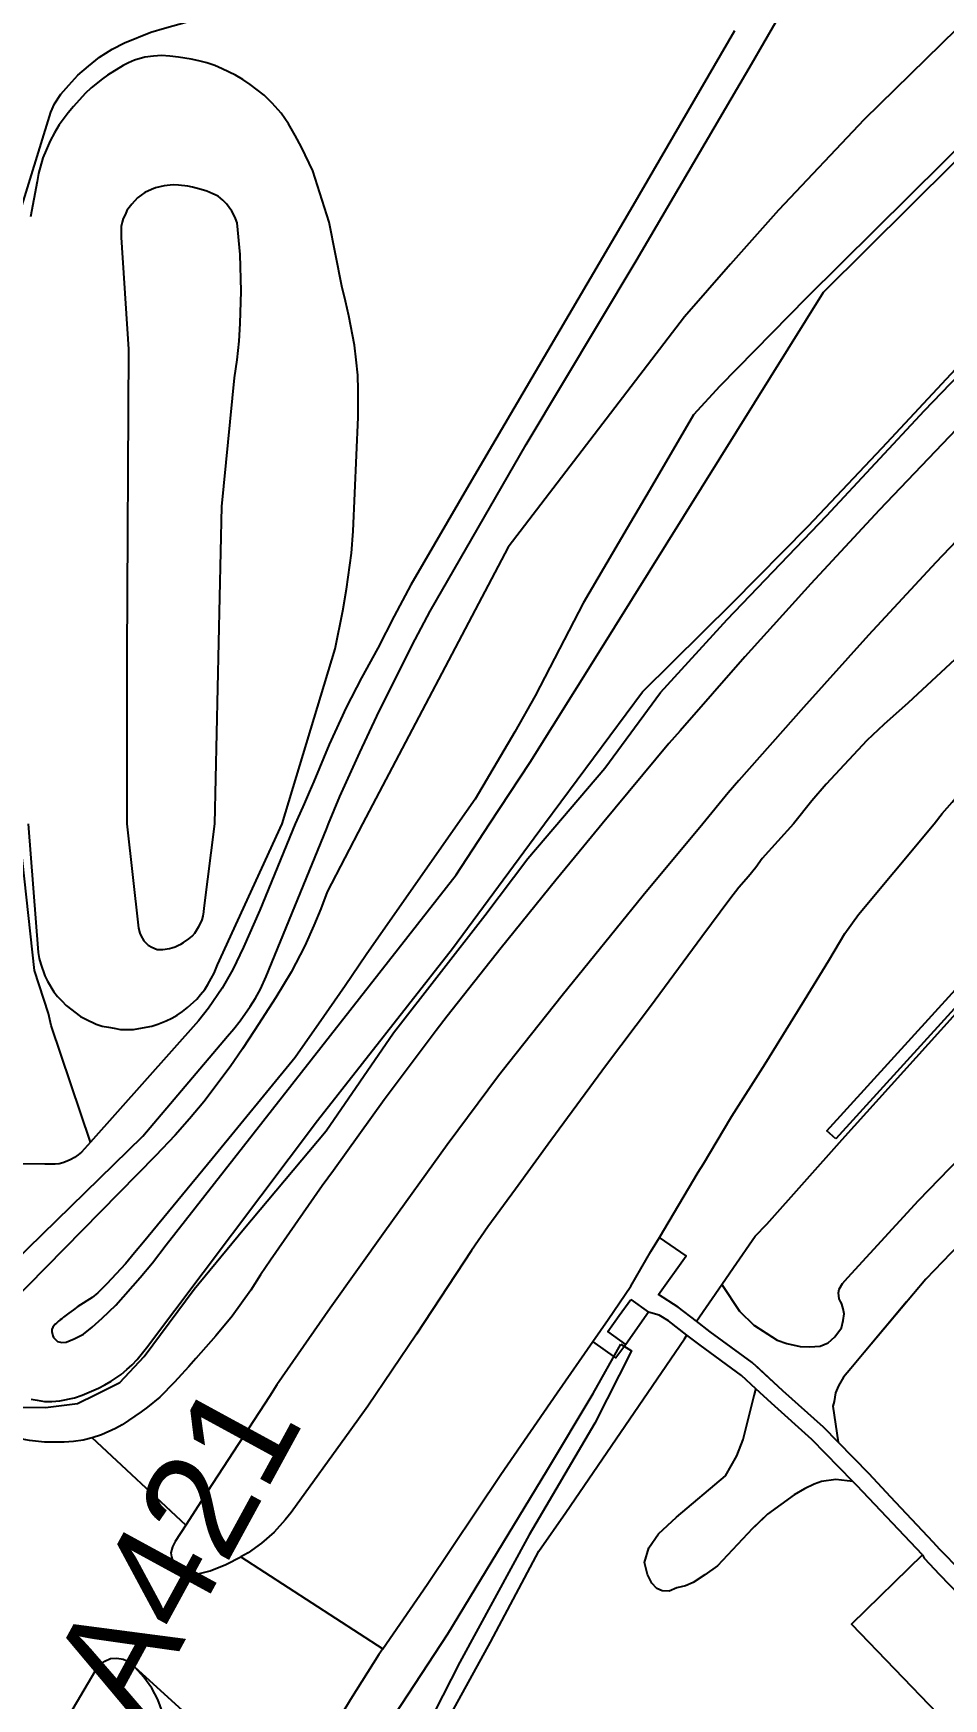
# Model space of a CAD drawing. Header units: millimetres. Extents: x 111502 to 977541, y 8702 to 1044108.
# Drawn here: x 486351.3 to 486437.3, y 236417.4 to 236574.7 of the extents above; entities that cross this region are included whole.
import ezdxf

# ---------------------------------------------------------------- set-up
doc = ezdxf.new("R2010")
doc.units = ezdxf.units.MM
doc.header["$LTSCALE"] = 0.25
doc.linetypes.add('DASHED2', pattern=[9.525, 6.35, -3.175])
doc.layers.add('E HVSS As Laid HV', color=10, linetype='Continuous')
doc.layers.add('X HVSS Site Background', color=8, linetype='Continuous')
doc.styles.add('Arial', font='arial.ttf')

# ---------------------------------------------------------------- blocks, each defined once
blk = doc.blocks.new('OS MAP 060722')
at = {"layer": 'X HVSS Site Background'}
for points in [[(-2472.02, -2678.32), (-2448.93, -2655.81), (-2440.93, -2646.36), (-2440.33, -2645.66), (-2439.73, -2644.91), (-2438.78, -2643.56), (-2438.28, -2642.76), (-2437.83, -2641.91), (-2437.28, -2640.71), (-2431.58, -2626.81), (-2431.38, -2626.31), (-2430.33, -2623.71), (-2428.43, -2619.56), (-2426.83, -2616.11), (-2423.48, -2609.41), (-2421.78, -2606.21), (-2412.73, -2590.46), (-2402.33, -2573.11), (-2391.43, -2554.51), (-2387.93, -2548.46)], [(-2357.53, -2536.96), (-2380.78, -2559.76), (-2388.88, -2568.31), (-2393.43, -2573.41), (-2397.78, -2578.41), (-2414.43, -2600.16), (-2428.18, -2626.31), (-2431.53, -2632.71), (-2432.13, -2634.31), (-2432.78, -2635.91), (-2433.63, -2637.81), (-2434.93, -2640.31), (-2436.38, -2642.71), (-2438.38, -2645.81), (-2439.53, -2647.56), (-2440.68, -2649.26), (-2443.18, -2652.56), (-2444.53, -2654.16), (-2445.88, -2655.71), (-2447.73, -2657.66), (-2461.53, -2671.71)], [(-2459.48, -2680.66), (-2458.93, -2680.76), (-2458.23, -2680.86), (-2457.53, -2680.86), (-2456.78, -2680.81), (-2455.38, -2680.51), (-2454.68, -2680.26), (-2453.78, -2679.91), (-2453.13, -2679.61), (-2452.53, -2679.31), (-2451.93, -2678.96), (-2450.98, -2678.31), (-2450.43, -2677.86), (-2449.93, -2677.41), (-2449.48, -2676.91), (-2448.58, -2675.81), (-2432.43, -2654.31), (-2419.68, -2638.06), (-2410.98, -2626.31), (-2401.73, -2613.81), (-2393.23, -2605.41), (-2386.08, -2598.16), (-2379.08, -2590.76), (-2372.13, -2583.31)], [(-2360.38, -2551.01), (-2386.23, -2576.61), (-2394.43, -2584.96), (-2396.93, -2587.66), (-2400.78, -2594.31), (-2403.18, -2598.36), (-2407.33, -2605.46), (-2409.58, -2609.76), (-2411.88, -2614.21), (-2413.78, -2617.61), (-2417.53, -2623.96), (-2419.18, -2626.31), (-2427.83, -2638.66), (-2429.83, -2641.61), (-2431.83, -2644.51), (-2434.53, -2648.36), (-2442.38, -2657.96), (-2448.88, -2665.81), (-2449.73, -2666.81), (-2450.58, -2667.86), (-2452.33, -2669.76), (-2453.18, -2670.61), (-2453.73, -2671.06), (-2455.08, -2671.91), (-2455.48, -2672.21), (-2455.93, -2672.51), (-2456.43, -2672.91), (-2456.58, -2673.06), (-2456.73, -2673.16), (-2456.93, -2673.31), (-2457.08, -2673.46), (-2457.23, -2673.56), (-2457.43, -2673.86), (-2457.53, -2674.06), (-2457.53, -2674.26), (-2457.43, -2674.66), (-2457.38, -2674.81), (-2456.98, -2675.21), (-2456.58, -2675.31), (-2456.18, -2675.26), (-2455.43, -2674.96), (-2454.53, -2674.51), (-2453.73, -2673.86), (-2452.78, -2673.01), (-2451.48, -2671.76), (-2449.18, -2669.16), (-2448.03, -2667.76), (-2446.73, -2666.06), (-2419.33, -2631.11), (-2416.18, -2626.31), (-2412.33, -2620.46), (-2406.03, -2610.36), (-2384.63, -2576.06), (-2347.68, -2539.36)], [(-2472.02, -2678.32), (-2469.45, -2680.07), (-2467.72, -2680.68), (-2464.35, -2681.35), (-2461.1, -2681.42), (-2458.14, -2681.43), (-2455.09, -2681.05), (-2453.36, -2680.21), (-2451.12, -2679.07), (-2448.8, -2676.63), (-2444.1, -2670.27), (-2439.49, -2664.69), (-2431.62, -2655.3), (-2425.24, -2646.03), (-2416.62, -2634.94), (-2412.58, -2629.56), (-2405.29, -2621.05), (-2400.02, -2613.89), (-2393.73, -2606.98), (-2384.34, -2597.21), (-2375.08, -2587.25), (-2363.56, -2575.28), (-2350.15, -2562.42), (-2337.79, -2551.15)], [(-2372.08, -2589.01), (-2379.38, -2596.66), (-2385.83, -2603.61), (-2392.08, -2610.51), (-2398.18, -2617.51), (-2399.23, -2618.71), (-2405.53, -2626.31), (-2407.28, -2628.41), (-2409.93, -2631.61), (-2415.08, -2638.01), (-2420.18, -2644.46), (-2421.23, -2645.81), (-2426.13, -2652.36), (-2430.93, -2659.06), (-2431.98, -2660.51), (-2436.88, -2667.51), (-2437.83, -2668.91), (-2438.73, -2670.36), (-2440.48, -2672.81), (-2442.03, -2674.66), (-2443.93, -2676.81), (-2444.58, -2677.56), (-2445.28, -2678.31), (-2445.93, -2679.06), (-2447.33, -2680.46), (-2448.48, -2681.41), (-2449.08, -2681.86), (-2450.88, -2683.06), (-2451.53, -2683.41), (-2452.83, -2684.01), (-2453.73, -2684.31)], [(-2366.78, -2594.01), (-2374.03, -2601.61), (-2380.38, -2608.46), (-2386.53, -2615.31), (-2392.63, -2622.21), (-2393.63, -2623.36), (-2396.03, -2626.31), (-2401.68, -2633.06), (-2409.33, -2642.51), (-2414.38, -2648.91), (-2415.33, -2650.11), (-2420.18, -2656.61), (-2426.08, -2664.81), (-2431.23, -2672.06), (-2436.28, -2679.31), (-2436.98, -2680.41), (-2442.83, -2689.36), (-2444.88, -2692.56)], [(-2366.48, -2605.41), (-2376.63, -2614.86), (-2378.93, -2616.91), (-2380.53, -2618.41), (-2384.38, -2622.56), (-2385.73, -2624.11), (-2387.48, -2626.31), (-2390.43, -2629.56), (-2391.03, -2630.41), (-2391.73, -2631.26), (-2392.63, -2632.31), (-2393.48, -2633.41), (-2396.13, -2636.96), (-2400.98, -2643.56), (-2405.13, -2649.06), (-2410.38, -2656.21), (-2413.73, -2660.81), (-2416.33, -2664.36), (-2417.88, -2666.61), (-2423.08, -2674.51), (-2427.68, -2681.31), (-2429.28, -2683.56), (-2434.93, -2691.36), (-2435.48, -2692.06), (-2436.53, -2693.21), (-2437.73, -2694.26), (-2438.98, -2695.16), (-2439.68, -2695.56)], [(-2400.13, -2665.37), (-2396.48, -2659.21), (-2395.98, -2658.41), (-2393.38, -2654.06), (-2393.28, -2653.91), (-2390.13, -2648.96), (-2386.43, -2642.96), (-2384.13, -2639.21), (-2382.63, -2636.66), (-2381.33, -2634.86), (-2377.98, -2630.86), (-2374.18, -2626.31), (-2373.43, -2625.31), (-2372.48, -2624.26), (-2371.58, -2623.16), (-2368.13, -2619.06), (-2352.08, -2601.06), (-2343.53, -2591.81), (-2339.68, -2587.76), (-2326.88, -2574.71), (-2319.28, -2566.91), (-2310.58, -2558.51), (-2297.58, -2547.11)], [(-2394.23, -2669.82), (-2393.13, -2668.21), (-2391.08, -2665.26), (-2389.98, -2664.11), (-2382.88, -2656.11), (-2363.93, -2635.16), (-2360.08, -2630.96), (-2354.68, -2626.31), (-2350.98, -2622.71), (-2338.18, -2610.31), (-2328.28, -2600.61), (-2320.73, -2592.96), (-2310.58, -2582.51), (-2298.38, -2570.46), (-2296.53, -2568.66), (-2284.78, -2556.21), (-2274.73, -2545.01)], [(-2383.48, -2656.06), (-2384.33, -2655.31), (-2362.23, -2631.06), (-2357.23, -2626.31), (-2344.63, -2613.91), (-2327.33, -2596.31), (-2310.58, -2578.76), (-2301.18, -2567.91), (-2288.13, -2554.36), (-2276.18, -2541.61), (-2265.78, -2530.11), (-2259.08, -2523.16), (-2258.68, -2522.91), (-2258.28, -2522.61), (-2257.93, -2522.31), (-2257.58, -2521.96), (-2257.28, -2521.56), (-2256.78, -2520.81), (-2256.38, -2519.91), (-2256.13, -2519.11), (-2256.03, -2517.91), (-2254.78, -2518.06)], [(-2254.78, -2518.06), (-2254.58, -2520.16), (-2254.58, -2520.86), (-2254.68, -2521.21), (-2254.78, -2521.61), (-2254.93, -2521.91), (-2255.08, -2522.26), (-2255.28, -2522.51), (-2255.48, -2522.81), (-2255.78, -2523.06), (-2263.63, -2531.81), (-2274.83, -2544.21), (-2287.63, -2558.61), (-2301.23, -2572.41), (-2310.58, -2581.46), (-2327.23, -2598.96), (-2344.48, -2615.81), (-2355.28, -2626.31), (-2360.78, -2631.11), (-2383.48, -2656.06)], [(-2393.03, -2551.36), (-2402.63, -2567.91), (-2417.93, -2593.91), (-2423.63, -2603.71), (-2425.18, -2606.66), (-2426.73, -2609.71), (-2428.28, -2612.51), (-2429.73, -2615.31), (-2431.33, -2618.81), (-2432.78, -2622.31), (-2433.23, -2623.31), (-2433.68, -2624.41), (-2434.38, -2625.96), (-2434.53, -2626.31), (-2437.88, -2634.46), (-2439.43, -2637.96), (-2440.43, -2640.06), (-2441.43, -2641.81), (-2442.73, -2643.71), (-2443.68, -2644.91), (-2453.88, -2656.36)], [(-2453.88, -2656.36), (-2457.58, -2645.36), (-2457.83, -2644.21), (-2459.18, -2640.16), (-2460.68, -2626.31), (-2461.48, -2580.06), (-2460.73, -2569.16), (-2457.63, -2559.06), (-2457.28, -2558.26), (-2456.68, -2557.36), (-2455.93, -2556.51), (-2455.08, -2555.56), (-2454.08, -2554.71), (-2453.03, -2553.86), (-2451.83, -2553.11), (-2450.68, -2552.51), (-2448.18, -2551.51), (-2446.88, -2551.11), (-2441.83, -2549.71)], [(-2435.78, -2626.31), (-2430.78, -2609.76), (-2430.03, -2606.16), (-2429.68, -2604.11), (-2429.23, -2600.71), (-2429.08, -2598.66), (-2428.58, -2587.86), (-2428.58, -2585.31), (-2428.63, -2583.91), (-2428.78, -2582.46), (-2428.93, -2581.06), (-2429.48, -2578.31), (-2429.78, -2576.91), (-2430.13, -2575.51), (-2431.33, -2569.46), (-2432.88, -2564.61), (-2433.93, -2562.36), (-2434.53, -2561.26), (-2435.18, -2560.16), (-2435.88, -2559.16), (-2436.73, -2558.21), (-2437.48, -2557.46), (-2438.78, -2556.46), (-2439.48, -2555.96), (-2440.18, -2555.56), (-2441.43, -2554.96), (-2442.13, -2554.66), (-2442.88, -2554.41), (-2443.63, -2554.21), (-2444.38, -2554.06), (-2445.58, -2553.86), (-2446.38, -2553.76), (-2447.18, -2553.71), (-2447.93, -2553.76), (-2448.73, -2553.86), (-2449.73, -2554.16), (-2450.28, -2554.41), (-2450.78, -2554.66), (-2452.28, -2555.56), (-2452.73, -2555.91), (-2453.83, -2556.76), (-2454.38, -2557.31), (-2455.48, -2558.51), (-2455.98, -2559.11), (-2456.83, -2560.26), (-2457.28, -2561.01), (-2457.68, -2561.76), (-2458.08, -2562.66), (-2458.38, -2563.36), (-2458.78, -2564.86), (-2458.93, -2565.61), (-2459.53, -2568.96)], [(-2459.78, -2626.31), (-2458.83, -2638.46), (-2458.73, -2639.01), (-2458.58, -2639.56), (-2458.18, -2640.66), (-2457.93, -2641.16), (-2457.33, -2642.16), (-2456.98, -2642.61), (-2456.58, -2643.01), (-2456.18, -2643.46), (-2454.83, -2644.51), (-2454.33, -2644.76), (-2453.33, -2645.21), (-2452.78, -2645.41), (-2452.18, -2645.51), (-2451.63, -2645.61), (-2451.03, -2645.71), (-2449.83, -2645.71), (-2448.63, -2645.51), (-2448.08, -2645.41), (-2447.53, -2645.21), (-2446.73, -2644.91), (-2446.18, -2644.66), (-2445.68, -2644.36), (-2445.18, -2644.01), (-2444.73, -2643.66), (-2443.83, -2642.86), (-2443.48, -2642.41), (-2443.08, -2641.96), (-2442.78, -2641.46), (-2442.48, -2640.91), (-2442.18, -2640.41), (-2441.88, -2639.61), (-2435.78, -2626.31)], [(-2442.14, -2626.31), (-2441.48, -2596.31), (-2440.28, -2584.16), (-2440.03, -2582.46), (-2439.83, -2580.71), (-2439.73, -2579.01), (-2439.63, -2575.96), (-2439.73, -2572.51), (-2440.03, -2569.51), (-2440.18, -2569.11), (-2440.33, -2568.76), (-2440.53, -2568.41), (-2441.03, -2567.71), (-2441.38, -2567.36), (-2441.83, -2567.01), (-2442.33, -2566.76), (-2442.88, -2566.51), (-2443.43, -2566.36), (-2444.23, -2566.16), (-2444.68, -2566.06), (-2445.58, -2565.96), (-2446.08, -2565.91), (-2446.93, -2566.01), (-2447.73, -2566.21), (-2448.13, -2566.36), (-2448.73, -2566.66), (-2449.43, -2567.16), (-2449.98, -2567.76), (-2450.23, -2568.06), (-2450.43, -2568.36), (-2450.58, -2568.71), (-2450.78, -2569.11), (-2450.88, -2569.46), (-2450.98, -2569.86), (-2450.98, -2570.91), (-2450.28, -2581.46), (-2450.43, -2610.31), (-2450.46, -2626.31), (-2449.33, -2636.16), (-2449.23, -2636.61), (-2449.13, -2636.86), (-2448.83, -2637.36), (-2448.43, -2637.76), (-2448.08, -2637.96), (-2447.58, -2638.16), (-2447.03, -2638.16), (-2446.43, -2638.06), (-2446.18, -2638.01), (-2445.88, -2637.91), (-2445.58, -2637.76), (-2445.33, -2637.66), (-2445.08, -2637.51), (-2444.58, -2637.16), (-2444.28, -2636.91), (-2444.03, -2636.61), (-2443.63, -2636.01), (-2443.48, -2635.71), (-2443.33, -2635.36), (-2443.23, -2635.01), (-2443.18, -2634.61), (-2443.13, -2634.26), (-2442.14, -2626.31)], [(-2394.23, -2669.82), (-2392.57, -2672.34), (-2391.2, -2673.65), (-2389, -2675.09), (-2388.1, -2675.39), (-2386.84, -2675.69), (-2385.97, -2675.71), (-2384.94, -2675.65), (-2384.18, -2675.33), (-2383.56, -2674.75), (-2382.93, -2673.91), (-2382.77, -2673.22), (-2382.69, -2672.58), (-2382.79, -2672.13), (-2382.91, -2671.66), (-2383.15, -2671.16), (-2383.22, -2670.62), (-2383.15, -2670.27), (-2382.85, -2669.73), (-2382.34, -2669.16), (-2375.65, -2661.88), (-2365.84, -2651.73)], [(-2361.58, -2655.4), (-2374.98, -2669.3), (-2380.79, -2676.25), (-2382.06, -2677.76), (-2382.73, -2678.58), (-2383.23, -2679.39), (-2383.5, -2680.04), (-2383.64, -2680.87), (-2383.76, -2681.32), (-2383.25, -2684.71)], [(-2453.88, -2656.36), (-2454.73, -2657.31), (-2455.03, -2657.56), (-2455.38, -2657.81), (-2455.73, -2658.01), (-2456.08, -2658.16), (-2456.48, -2658.31), (-2456.83, -2658.41), (-2457.23, -2658.46), (-2458.18, -2658.46), (-2500.03, -2658.26)], [(-2406.42, -2675.2), (-2404.98, -2673.11), (-2402.83, -2669.96), (-2400.93, -2666.71), (-2400.13, -2665.37)], [(-2396.62, -2673.29), (-2398.36, -2671.95), (-2400.22, -2670.76), (-2397.6, -2667.1), (-2400.13, -2665.37)], [(-2396.62, -2673.29), (-2394.23, -2669.82)], [(-2403.93, -2672.74), (-2402.85, -2671.22)], [(-2402.85, -2671.22), (-2401.15, -2672.43)], [(-2391.16, -2673.68), (-2389, -2675.09), (-2388.1, -2675.39), (-2386.84, -2675.69), (-2385.97, -2675.71), (-2384.94, -2675.65), (-2384.18, -2675.33), (-2383.56, -2674.75), (-2382.93, -2673.91), (-2382.77, -2673.22), (-2382.69, -2672.58), (-2382.79, -2672.13), (-2382.91, -2671.66), (-2383.01, -2671.45)], [(-2376.78, -2671.45), (-2380.79, -2676.25), (-2382.06, -2677.76), (-2382.73, -2678.58), (-2383.23, -2679.39), (-2383.5, -2680.04), (-2383.64, -2680.87), (-2383.76, -2681.32), (-2383.25, -2684.71)], [(-2403.31, -2675.48), (-2405.02, -2674.27), (-2403.93, -2672.74)], [(-2401.15, -2672.43), (-2403.31, -2675.48)], [(-2397.53, -2674.6), (-2399.29, -2673.26), (-2400.16, -2672.7), (-2401.15, -2672.43)], [(-2436.73, -2741.61), (-2431.93, -2732.66), (-2426.23, -2722.26), (-2421.13, -2712.76), (-2416.08, -2703.61), (-2411.53, -2695.01), (-2408.98, -2691.36), (-2397.78, -2674.96), (-2397.53, -2674.6)], [(-2391.02, -2679.67), (-2392.37, -2678.42), (-2396.3, -2675.56), (-2397.53, -2674.6)], [(-2383.25, -2684.71), (-2384.63, -2683.3), (-2388.46, -2679.85), (-2391.36, -2677.18), (-2395.34, -2674.28), (-2396.62, -2673.29)], [(-2403.77, -2675.45), (-2402.77, -2676.09), (-2406.23, -2682.91), (-2412.43, -2693.46), (-2418.98, -2705.51), (-2425.43, -2718.16), (-2429.78, -2728.06), (-2433.78, -2735.46), (-2434.28, -2736.26), (-2434.58, -2736.61), (-2435.13, -2737.16), (-2435.48, -2737.46), (-2436.28, -2737.96), (-2436.68, -2738.16), (-2437.53, -2738.46), (-2437.98, -2738.56), (-2438.88, -2738.66), (-2439.38, -2738.66), (-2439.73, -2738.51), (-2441.83, -2737.06), (-2440.58, -2734.76)], [(-2440.58, -2734.76), (-2439.38, -2733.76), (-2437.13, -2729.01), (-2434.18, -2723.91), (-2431.63, -2719.86), (-2428.73, -2715.61), (-2427.63, -2714.26), (-2420.13, -2702.81), (-2410.78, -2687.41), (-2406.38, -2680.11), (-2403.77, -2675.45)], [(-2426.26, -2704.23), (-2422.08, -2698.16), (-2415.13, -2687.76), (-2409.78, -2680.06), (-2406.42, -2675.2)], [(-2403.31, -2675.48), (-2404.25, -2676.75), (-2406.42, -2675.2)], [(-2383.25, -2684.71), (-2384.63, -2683.3), (-2388.46, -2679.85), (-2391.16, -2677.37)], [(-2453.73, -2684.31), (-2454.58, -2684.51), (-2455.48, -2684.66), (-2456.38, -2684.71), (-2458.23, -2684.71), (-2459.63, -2684.56), (-2461.03, -2684.31), (-2462.43, -2683.96), (-2464.28, -2683.41), (-2466.98, -2682.51), (-2469.18, -2681.56), (-2473.08, -2679.36)], [(-2381.86, -2688.43), (-2383.47, -2688.24), (-2384.82, -2688.42), (-2385.52, -2688.69), (-2386.44, -2689.13), (-2387.42, -2689.7), (-2389.92, -2691.53), (-2391.33, -2692.86), (-2394.64, -2696.39), (-2395.83, -2697.24), (-2396.95, -2697.97), (-2397.67, -2698.28), (-2398.5, -2698.47), (-2399.21, -2698.78), (-2399.88, -2698.77), (-2400.37, -2698.53), (-2400.85, -2698.04), (-2401.26, -2697.2), (-2401.53, -2696.09), (-2401.13, -2694.69), (-2400.22, -2693.36), (-2398.52, -2691.8), (-2393.88, -2687.89), (-2392.83, -2686.01), (-2392.21, -2684.46), (-2391.02, -2679.67)], [(-2391.02, -2679.67), (-2391.16, -2679.54)], [(-2391.16, -2680.23), (-2391.02, -2679.67)], [(-2381.86, -2688.43), (-2385.74, -2684.45), (-2389.54, -2681.03), (-2391.02, -2679.67)], [(-2381.86, -2688.43), (-2385.74, -2684.45), (-2389.54, -2681.03), (-2391.02, -2679.67)], [(-2444.88, -2692.56), (-2453.73, -2684.31)], [(-2358.73, -2695.86), (-2364.58, -2701.41), (-2366.93, -2701.71), (-2367.68, -2700.91), (-2373.63, -2694.86), (-2374.28, -2694.16), (-2378.29, -2689.88), (-2380.33, -2687.7), (-2383.25, -2684.71)], [(-2358.73, -2695.86), (-2364.58, -2701.41), (-2366.93, -2701.71), (-2367.68, -2700.91), (-2373.63, -2694.86), (-2374.28, -2694.16), (-2378.29, -2689.88), (-2380.33, -2687.7), (-2383.25, -2684.71)], [(-2381.86, -2688.43), (-2383.47, -2688.24), (-2384.82, -2688.42), (-2385.52, -2688.69), (-2386.44, -2689.13), (-2387.42, -2689.7), (-2389.92, -2691.53), (-2391.16, -2692.7)], [(-2375.28, -2695.36), (-2381.49, -2688.81), (-2381.86, -2688.43)], [(-2375.28, -2695.36), (-2381.49, -2688.81), (-2381.86, -2688.43)], [(-2444.88, -2692.56), (-2445.88, -2694.11), (-2446.13, -2694.61), (-2446.28, -2695.16), (-2446.23, -2695.56), (-2446.08, -2696.11), (-2445.78, -2696.56), (-2445.33, -2696.96), (-2444.83, -2697.16), (-2444.28, -2697.26), (-2444.08, -2697.26), (-2442.58, -2696.86), (-2441.08, -2696.26), (-2439.68, -2695.56)], [(-2439.68, -2695.56), (-2426.26, -2704.23)], [(-2375.28, -2695.36), (-2381.98, -2701.91), (-2373.88, -2710.36)], [(-2375.28, -2695.36), (-2381.98, -2701.91), (-2373.88, -2710.36)], [(-2375.28, -2695.36), (-2375.13, -2695.66), (-2373.68, -2697.21), (-2367.18, -2703.91)], [(-2375.28, -2695.36), (-2375.13, -2695.66), (-2373.68, -2697.21), (-2367.18, -2703.91)], [(-2426.26, -2704.23), (-2426.63, -2704.76), (-2429.33, -2709.01), (-2431.58, -2712.76), (-2432.68, -2714.56), (-2435.23, -2719.11)], [(-2464.18, -2724.74), (-2461.08, -2719.36), (-2459.98, -2717.46), (-2453.43, -2706.36), (-2453.38, -2706.21), (-2453.03, -2705.76), (-2452.53, -2705.41), (-2451.98, -2705.16), (-2451.38, -2705.11), (-2450.78, -2705.21), (-2450.23, -2705.46), (-2449.68, -2705.96)], [(-2454.89, -2730.08), (-2453.23, -2727.11), (-2447.88, -2718.01), (-2447.18, -2716.61), (-2446.83, -2715.46), (-2446.63, -2714.26), (-2446.58, -2713.91), (-2446.63, -2712.61), (-2446.78, -2711.46), (-2447.08, -2710.21), (-2447.53, -2709.01), (-2448.08, -2707.96), (-2448.83, -2706.91), (-2449.68, -2705.96)], [(-2449.68, -2705.96), (-2435.23, -2719.11)]]:
    blk.add_lwpolyline(points, dxfattribs=at)

msp = doc.modelspace()

# ---------------------------------------------------------------- linework, layer by layer
at = {"lineweight": 0}
msp.add_circle((488727.82, 239008.33), 11388.42, dxfattribs=at)

# ---------------------------------------------------------------- block references
at = {"layer": 'E HVSS As Laid HV', "linetype": 'DASHED2', "lineweight": 0}
msp.add_blockref('OS MAP 060722', (488810.58, 239126.31), dxfattribs=at)

# ---------------------------------------------------------------- texts
at = {"lineweight": 0, "insert": (486309.02, 236339.88), "char_height": 10, "attachment_point": 1, "rotation": 61.4034, "style": 'Arial'}
msp.add_mtext_dynamic_manual_height_columns('Standing Way A421', width=276.7097, gutter_width=10, heights=[0], dxfattribs=at)

doc.saveas('drawing.dxf')
